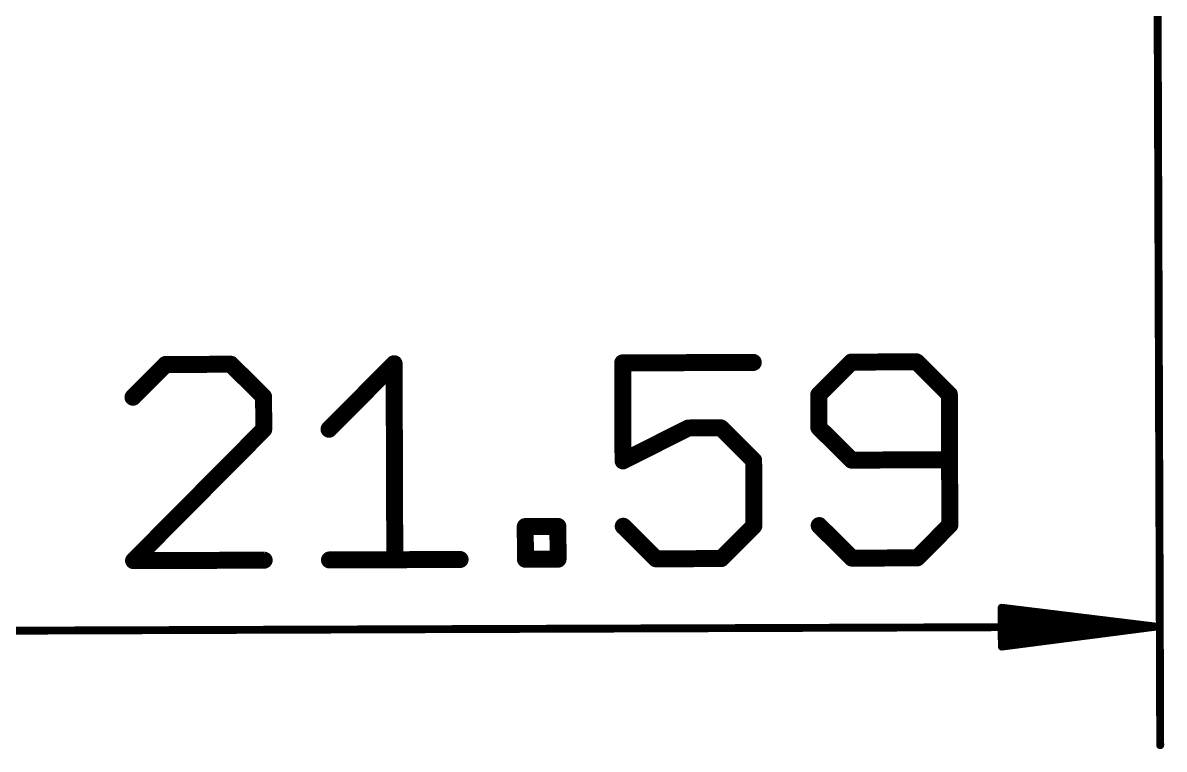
# Model space of a CAD drawing. Extents: x -11.3 to 37.9, y -12.4 to 40.8.
# Drawn here: x 5.14 to 23.92, y -12.35 to -0.41 of the extents above; entities that cross this region are included whole.
import ezdxf

# ---------------------------------------------------------------- set-up
doc = ezdxf.new("R2010")
doc.units = 0
doc.layers.add('51', color=2, linetype='CONTINUOUS')

msp = doc.modelspace()

# ---------------------------------------------------------------- linework, layer by layer
at = {"layer": '51'}
for points, const_width in [([(23.7998, 2.286), (23.8512, -12.2862)], 0.13), ([(7.4897, -6.0259), (6.9543, -6.565)], 0.2794), ([(8.5641, -6.0221), (7.4897, -6.0259)], 0.2794), ([(9.1032, -6.5575), (8.5641, -6.0221)], 0.2794), ([(10.1789, -7.0909), (11.2496, -6.0128)], 0.2794), ([(11.2496, -6.0128), (11.2609, -9.2361)], 0.2794), ([(17.1582, -5.9921), (15.0093, -5.9996)], 0.2794), ([(15.0093, -5.9996), (15.0149, -7.6113)], 0.2794), ([(18.7692, -5.9865), (18.2339, -6.5256)], 0.2794), ([(19.8437, -5.9828), (18.7692, -5.9865)], 0.2794), ([(20.3828, -6.5181), (19.8437, -5.9828)], 0.2794), ([(20.3903, -8.667), (20.3828, -6.5181)], 0.2794), ([(9.1051, -7.0947), (9.1032, -6.5575)], 0.2794), ([(18.2339, -6.5256), (18.2358, -7.0628)], 0.2794), ([(15.0149, -7.6113), (16.0875, -7.0703)], 0.2794), ([(16.0875, -7.0703), (16.6247, -7.0684)], 0.2794), ([(16.6247, -7.0684), (17.1638, -7.6038)], 0.2794), ([(18.2358, -7.0628), (18.7749, -7.5982)], 0.2794), ([(6.9637, -9.2511), (9.1051, -7.0947)], 0.2794), ([(17.1638, -7.6038), (17.1676, -8.6782)], 0.2794), ([(18.7749, -7.5982), (20.3865, -7.5925)], 0.2794), ([(13.4073, -8.6914), (13.9445, -8.6895)], 0.2794), ([(13.4092, -9.2286), (13.4073, -8.6914)], 0.2794), ([(13.9445, -8.6895), (13.9464, -9.2267)], 0.2794), ([(15.5578, -9.2211), (15.0187, -8.6857)], 0.2794), ([(17.1676, -8.6782), (16.6322, -9.2173)], 0.2794), ([(18.2414, -8.6745), (18.7805, -9.2098)], 0.2794), ([(19.8549, -9.2061), (20.3903, -8.667)], 0.2794), ([(9.1126, -9.2436), (6.9637, -9.2511)], 0.2794), ([(10.1864, -9.2398), (12.3353, -9.2323)], 0.2794), ([(13.9464, -9.2267), (13.4092, -9.2286)], 0.2794), ([(16.6322, -9.2173), (15.5578, -9.2211)], 0.2794), ([(18.7805, -9.2098), (19.8549, -9.2061)], 0.2794), ([(23.7793, -10.3364), (21.2432, -10.0261)], 0.13), ([(21.2432, -10.0261), (21.2455, -10.6646)], 0.13), ([(23.7793, -10.3364), (21.2434, -10.0854)], 0.13), ([(2.3193, -10.4122), (23.7793, -10.3364)], 0.13), ([(23.7793, -10.3364), (21.2439, -10.2154)], 0.13), ([(21.2448, -10.4754), (23.7793, -10.3364)], 0.13), ([(21.2453, -10.6054), (23.7793, -10.3364)], 0.13), ([(21.2455, -10.6646), (23.7793, -10.3364)], 0.13)]:
    msp.add_lwpolyline(points, dxfattribs=dict(at, const_width=const_width))
for points, const_width in [([(7.4894, -5.956, 1), (7.4899, -6.0957)], 0.1397), ([(7.5392, -6.0751, 1), (7.4401, -5.9767)], 0.1397), ([(8.6133, -5.9726, 1), (8.5149, -6.0717)], 0.1397), ([(8.5644, -6.092, 1), (8.5639, -5.9523)], 0.1397), ([(11.3195, -6.0125, 1), (11.1798, -6.013)], 0.1397), ([(11.2992, -6.062, 1), (11.2001, -5.9635)], 0.1397), ([(15.0791, -5.9994, 1), (14.9394, -5.9999)], 0.1397), ([(15.009, -5.9298, 1), (15.0095, -6.0695)], 0.1397), ([(17.1584, -6.062, 1), (17.1579, -5.9223)], 0.1397), ([(18.769, -5.9167, 1), (18.7695, -6.0563)], 0.1397), ([(18.8188, -6.0357, 1), (18.7197, -5.9373)], 0.1397), ([(19.8929, -5.9332, 1), (19.7945, -6.0323)], 0.1397), ([(19.8439, -6.0526, 1), (19.8434, -5.9129)], 0.1397), ([(20.4526, -6.5178, 1), (20.3129, -6.5183)], 0.1397), ([(6.9048, -6.5158, 1), (7.0039, -6.6142)], 0.1397), ([(9.1731, -6.5572, 1), (9.0334, -6.5577)], 0.1397), ([(9.054, -6.607, 1), (9.1524, -6.5079)], 0.1397), ([(18.3037, -6.5254, 1), (18.164, -6.5258)], 0.1397), ([(18.1843, -6.4764, 1), (18.2835, -6.5748)], 0.1397), ([(20.3336, -6.5677, 1), (20.432, -6.4685)], 0.1397), ([(16.0872, -7.0005, 1), (16.0877, -7.1402)], 0.1397), ([(16.1189, -7.1327, 1), (16.056, -7.008)], 0.1397), ([(16.6739, -7.0189, 1), (16.5755, -7.118)], 0.1397), ([(16.6249, -7.1383, 1), (16.6245, -6.9986)], 0.1397), ([(18.285, -7.0133, 1), (18.1865, -7.1124)], 0.1397), ([(9.0353, -7.0949, 1), (9.1749, -7.0944)], 0.1397), ([(9.1547, -7.1439, 1), (9.0555, -7.0455)], 0.1397), ([(10.1294, -7.0417, 1), (10.2285, -7.1402)], 0.1397), ([(18.1659, -7.0631, 1), (18.3056, -7.0626)], 0.1397), ([(14.9835, -7.5489, 1), (15.0464, -7.6737)], 0.1397), ([(17.2336, -7.6035, 1), (17.094, -7.604)], 0.1397), ([(17.1146, -7.6534, 1), (17.213, -7.5542)], 0.1397), ([(18.7746, -7.5283, 1), (18.7751, -7.668)], 0.1397), ([(18.7256, -7.6477, 1), (18.8241, -7.5486)], 0.1397), ([(20.3868, -7.6624, 1), (20.3863, -7.5227)], 0.1397), ([(14.9451, -7.6115, 1), (15.0848, -7.611)], 0.1397), ([(13.4771, -8.6911, 1), (13.3374, -8.6916)], 0.1397), ([(13.4071, -8.6215, 1), (13.4075, -8.7612)], 0.1397), ([(14.0144, -8.6892, 1), (13.8747, -8.6897)], 0.1397), ([(13.9448, -8.7593, 1), (13.9443, -8.6196)], 0.1397), ([(15.0679, -8.6362, 1), (14.9694, -8.7353)], 0.1397), ([(17.0977, -8.6785, 1), (17.2374, -8.678)], 0.1397), ([(17.2171, -8.7275, 1), (17.118, -8.629)], 0.1397), ([(18.2906, -8.6249, 1), (18.1922, -8.7241)], 0.1397), ([(20.3204, -8.6672, 1), (20.4601, -8.6667)], 0.1397), ([(20.4398, -8.7162, 1), (20.3407, -8.6178)], 0.1397), ([(6.9635, -9.1812, 1), (6.964, -9.3209)], 0.1397), ([(6.9141, -9.2019, 1), (7.0133, -9.3003)], 0.1397), ([(9.1128, -9.3134, 1), (9.1124, -9.1737)], 0.1397), ([(10.1862, -9.17, 1), (10.1867, -9.3097)], 0.1397), ([(11.191, -9.2363, 1), (11.3307, -9.2358)], 0.1397), ([(12.3356, -9.3022, 1), (12.3351, -9.1625)], 0.1397), ([(13.4089, -9.1587, 1), (13.4094, -9.2984)], 0.1397), ([(13.3393, -9.2288, 1), (13.479, -9.2283)], 0.1397), ([(13.8765, -9.227, 1), (14.0162, -9.2265)], 0.1397), ([(13.9466, -9.2966, 1), (13.9461, -9.1569)], 0.1397), ([(15.5575, -9.1512, 1), (15.558, -9.2909)], 0.1397), ([(15.5085, -9.2706, 1), (15.607, -9.1715)], 0.1397), ([(16.5826, -9.1681, 1), (16.6818, -9.2666)], 0.1397), ([(16.6324, -9.2872, 1), (16.632, -9.1475)], 0.1397), ([(18.7802, -9.14, 1), (18.7807, -9.2797)], 0.1397), ([(18.7313, -9.2594, 1), (18.8297, -9.1603)], 0.1397), ([(19.8054, -9.1569, 1), (19.9045, -9.2553)], 0.1397), ([(19.8552, -9.2759, 1), (19.8547, -9.1362)], 0.1397), ([(21.2757, -10.026, 1), (21.2107, -10.0263)], 0.065), ([(21.2472, -9.9939, 1), (21.2393, -10.0584)], 0.065), ([(21.2466, -10.053, 1), (21.2402, -10.1177)], 0.065), ([(21.2455, -10.1829, 1), (21.2424, -10.2478)], 0.065), ([(23.7835, -10.3687, 1), (23.7752, -10.3042)], 0.065), ([(23.7754, -10.3687, 1), (23.7833, -10.3042)], 0.065), ([(23.7828, -10.3688, 1), (23.7759, -10.3041)], 0.065), ([(23.7761, -10.3688, 1), (23.7825, -10.3041)], 0.065), ([(23.7811, -10.3689, 1), (23.7776, -10.304)], 0.065), ([(23.7778, -10.3689, 1), (23.7809, -10.304)], 0.065), ([(23.7795, -10.3689, 1), (23.7792, -10.3039)], 0.065), ([(21.243, -10.4429, 1), (21.2466, -10.5078)], 0.065), ([(21.2419, -10.5731, 1), (21.2487, -10.6377)], 0.065), ([(21.2413, -10.6324, 1), (21.2497, -10.6969)], 0.065), ([(21.213, -10.6647, 1), (21.278, -10.6645)], 0.065), ([(23.8187, -12.2863, 1), (23.8837, -12.2861)], 0.065)]:
    msp.add_lwpolyline(points, format="xyb", dxfattribs=dict(at, const_width=const_width))

doc.saveas('drawing.dxf')
